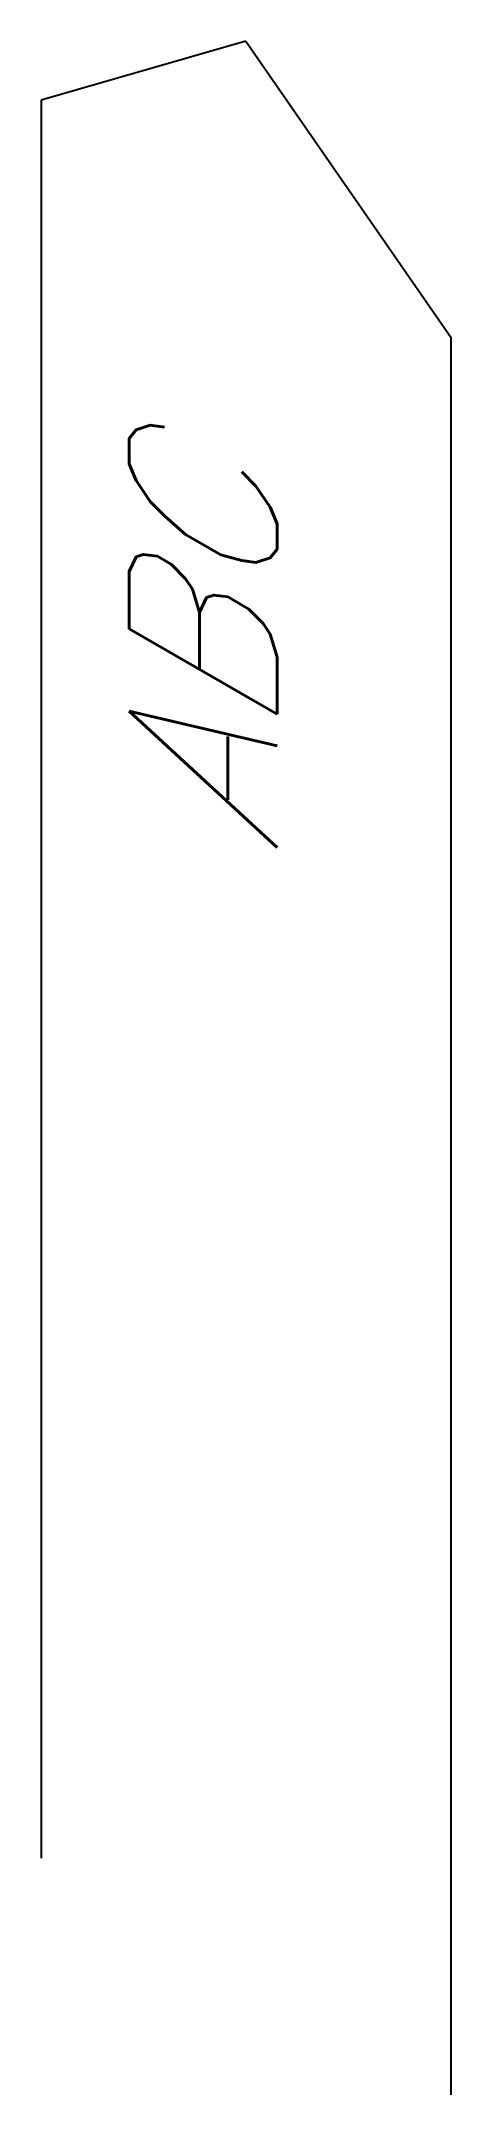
# Model space of a CAD drawing. Header units: millimetres. Extents: x -10128.86 to -10128.16, y -104.69 to -101.22.
import ezdxf
from ezdxf.enums import TextEntityAlignment as Align

# ---------------------------------------------------------------- set-up
doc = ezdxf.new("R2010")
doc.units = ezdxf.units.MM
doc.layers.add('Tub_iso_símbolos', color=2, linetype='Continuous')
doc.styles.add('r80', font='romans.shx')

msp = doc.modelspace()

# ---------------------------------------------------------------- linework, layer by layer
at = {"layer": 'Tub_iso_símbolos', "color": 1}
for p, q in [((-10128.5098, -101.2238), (-10128.8562, -101.3238)), ((-10128.5098, -101.2238), (-10128.1634, -101.7238)), ((-10128.8562, -101.3238), (-10128.8562, -104.2918)), ((-10128.1634, -101.7238), (-10128.1634, -104.6918))]:
    msp.add_line(p, q, dxfattribs=at)

# ---------------------------------------------------------------- texts
at = {"layer": 'Tub_iso_símbolos', "color": 3, "style": 'r80', "oblique": 30}
msp.add_text('ABC', height=0.25, rotation=90, dxfattribs=at).set_placement((-10128.4572, -101.9533), align=Align.RIGHT)

doc.saveas('drawing.dxf')
